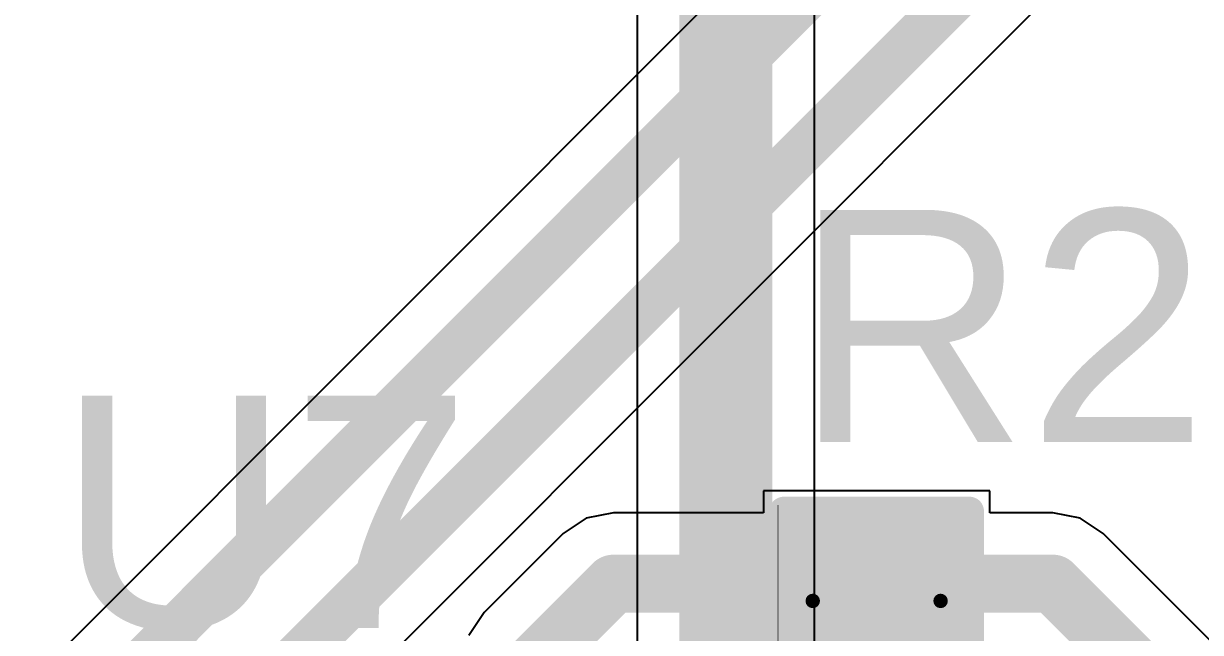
# Model space of a CAD drawing. Header units: inches. Extents: x -0.1 to 17.9, y -0.8 to 4.8.
# Drawn here: x 1.1129 to 1.3158, y 1.4362 to 1.5411 of the extents above; entities that cross this region are included whole.
import ezdxf

# ---------------------------------------------------------------- set-up
doc = ezdxf.new("R2010")
doc.units = ezdxf.units.IN
doc.header["$MEASUREMENT"] = 0
for name, color, linetype in [('Bottom Layer 1', 5, 'Continuous'), ('GND+Signal', 16, 'Continuous'), ('Pad Holes', 156, 'Continuous'), ('Top 3D Body', 56, 'Continuous'), ('Top Layer 1', 1, 'Continuous'), ('Top Overlay', 2, 'Continuous'), ('Top Paste', 8, 'Continuous'), ('Top Solder', 216, 'Continuous')]:
    doc.layers.add(name, color=color, linetype=linetype)
doc.styles.add('Arial', font='', dxfattribs={"height": 0.2})
doc.styles.get('Arial').set_extended_font_data('Arial')

# ---------------------------------------------------------------- blocks, each defined once
blk = doc.blocks.new('R___0402_135')
at = {"layer": 'Top Layer 1'}
for points in [[(-0.0275, -0.0125), (-0.0275, 0.0125), (-0.0095, 0.0125), (-0.0095, -0.0125)], [(0.0095, -0.0125), (0.0095, 0.0125), (0.0275, 0.0125), (0.0275, -0.0125)]]:
    blk.add_hatch(color=1, dxfattribs=at).paths.add_polyline_path(points)
at = {"layer": 'Top Paste'}
for points in [[(-0.0275, -0.0125), (-0.0275, 0.0125), (-0.0095, 0.0125), (-0.0095, -0.0125)], [(0.0095, -0.0125), (0.0095, 0.0125), (0.0275, 0.0125), (0.0275, -0.0125)]]:
    blk.add_hatch(color=8, dxfattribs=at).paths.add_polyline_path(points)
at = {"layer": 'Top Solder'}
for points in [[(-0.02967, -0.01466), (-0.02967, 0.01467), (-0.00734, 0.01467), (-0.00734, -0.01466)], [(0.00733, -0.01466), (0.00733, 0.01467), (0.02966, 0.01467), (0.02966, -0.01466)]]:
    blk.add_hatch(color=216, dxfattribs=at).paths.add_polyline_path(points)
at = {"layer": 'Top Overlay'}
for points in [[(-0.031, -0.016, 0.005, 0.005, 0), (-0.031, 0.016, 0.005, 0.005, 0)], [(0.031, 0.016, 0.005, 0.005, 0), (-0.031, 0.016, 0.005, 0.005, 0)], [(0.031, -0.016, 0.005, 0.005, 0), (0.031, 0.016, 0.005, 0.005, 0)], [(0.031, -0.016, 0.005, 0.005, 0), (-0.031, -0.016, 0.005, 0.005, 0)], [(0.032, -0.017, 0.000127, 0.000127, 0), (-0.032, -0.017, 0.000127, 0.000127, 0)]]:
    blk.add_lwpolyline(points, format="xyseb", dxfattribs=at)
for points in [[(-0.03225, 0.016, 0.0025, 0.0025, 1), (-0.02975, 0.016, 0.0025, 0.0025, 1)], [(-0.03225, 0.016, 0.0025, 0.0025, 1), (-0.02975, 0.016, 0.0025, 0.0025, 1)], [(0.02975, 0.016, 0.0025, 0.0025, 1), (0.03225, 0.016, 0.0025, 0.0025, 1)], [(0.02975, 0.016, 0.0025, 0.0025, 1), (0.03225, 0.016, 0.0025, 0.0025, 1)], [(-0.03225, -0.016, 0.0025, 0.0025, 1), (-0.02975, -0.016, 0.0025, 0.0025, 1)], [(-0.03225, -0.016, 0.0025, 0.0025, 1), (-0.02975, -0.016, 0.0025, 0.0025, 1)], [(0.02975, -0.016, 0.0025, 0.0025, 1), (0.03225, -0.016, 0.0025, 0.0025, 1)], [(0.02975, -0.016, 0.0025, 0.0025, 1), (0.03225, -0.016, 0.0025, 0.0025, 1)], [(-0.03203, -0.017, 0.0000635, 0.0000635, 1), (-0.03197, -0.017, 0.0000635, 0.0000635, 1)], [(0.03197, -0.017, 0.0000635, 0.0000635, 1), (0.03203, -0.017, 0.0000635, 0.0000635, 1)]]:
    blk.add_lwpolyline(points, format="xyseb", close=True, dxfattribs=at)

msp = doc.modelspace()

# ---------------------------------------------------------------- hatches: boundary and pattern name
at = {"layer": 'Pad Holes'}
h = msp.add_hatch(color=7, dxfattribs=at)
edge = h.paths.add_edge_path()
edge.add_arc((1.24898, 1.44165), 0.00125, 0, 360)
h = msp.add_hatch(color=7, dxfattribs=at)
edge = h.paths.add_edge_path()
edge.add_arc((1.27102, 1.44165), 0.00125, 0, 360)
at = {"layer": 'Top 3D Body'}
h = msp.add_hatch(color=56, dxfattribs=at)
edge = h.paths.add_edge_path()
edge.add_arc((1.24898, 1.44165), 0.00125, 0, 360)
h = msp.add_hatch(color=56, dxfattribs=at)
edge = h.paths.add_edge_path()
edge.add_arc((1.27102, 1.44165), 0.00125, 0, 360)

# ---------------------------------------------------------------- linework, layer by layer
at = {"layer": 'Bottom Layer 1'}
for p, q in [((1.24929, 1.38943), (1.24929, 1.565)), ((1.21871, 1.55867), (1.21871, 1.01494))]:
    msp.add_line(p, q, dxfattribs=at)
msp.add_lwpolyline([(1.234, 1.01494, 0.016, 0.016, 0), (1.234, 1.565, 0.016, 0.016, 0)], format="xyseb", dxfattribs=at)
at = {"layer": 'GND+Signal'}
for p, q in [((1.55157, 1.86519), (0.91881, 1.23243)), ((0.93893, 1.19507), (1.58893, 1.84507))]:
    msp.add_line(p, q, dxfattribs=at)
for points in [[(0.92346, 1.22121, 0.008, 0.008, 0), (1.56279, 1.86054, 0.008, 0.008, 0)], [(0.931, 1.203, 0.008, 0.008, 0), (1.581, 1.853, 0.008, 0.008, 0)]]:
    msp.add_lwpolyline(points, format="xyseb", dxfattribs=at)
at = {"layer": 'Top 3D Body'}
for points in [[(1.24898, 1.39835, 0.005, 0.005, 0), (1.24898, 1.44165, 0.005, 0.005, 0)], [(1.27102, 1.39835, 0.005, 0.005, 0), (1.27102, 1.44165, 0.005, 0.005, 0)]]:
    msp.add_lwpolyline(points, format="xyseb", dxfattribs=at)
for points in [[(1.24773, 1.44165, 0.0025, 0.0025, 1), (1.25023, 1.44165, 0.0025, 0.0025, 1)], [(1.26977, 1.44165, 0.0025, 0.0025, 1), (1.27227, 1.44165, 0.0025, 0.0025, 1)]]:
    msp.add_lwpolyline(points, format="xyseb", close=True, dxfattribs=at)
at = {"layer": 'Top Layer 1'}
for p, q in [((1.2795, 1.46061), (1.2405, 1.46061)), ((1.2405, 1.46061), (1.2405, 1.45684)), ((1.2795, 1.45684), (1.2795, 1.46061)), ((1.20992, 1.45591), (1.20595, 1.45326)), ((1.21461, 1.45684), (1.20992, 1.45591)), ((1.2405, 1.45684), (1.21461, 1.45684)), ((1.29039, 1.45684), (1.2795, 1.45684)), ((1.29508, 1.45591), (1.29039, 1.45684)), ((1.29905, 1.45326), (1.29508, 1.45591)), ((1.20595, 1.45326), (1.19235, 1.43965)), ((1.31765, 1.43465), (1.29905, 1.45326)), ((1.19235, 1.43965), (1.1897, 1.43568))]:
    msp.add_line(p, q, dxfattribs=at)
for points in [[(1.201, 1.431, 0.01, 0.01, 0), (1.21461, 1.44461, 0.01, 0.01, 0)], [(1.21461, 1.44461, 0.01, 0.01, 0), (1.26, 1.44461, 0.01, 0.01, 0)], [(1.26, 1.44461, 0.01, 0.01, 0), (1.29039, 1.44461, 0.01, 0.01, 0)], [(1.29039, 1.44461, 0.01, 0.01, 0), (1.309, 1.426, 0.01, 0.01, 0)]]:
    msp.add_lwpolyline(points, format="xyseb", dxfattribs=at)
for points in [[(1.21211, 1.44461, 0.005, 0.005, 1), (1.21711, 1.44461, 0.005, 0.005, 1)], [(1.21211, 1.44461, 0.005, 0.005, 1), (1.21711, 1.44461, 0.005, 0.005, 1)], [(1.2575, 1.44461, 0.005, 0.005, 1), (1.2625, 1.44461, 0.005, 0.005, 1)], [(1.2575, 1.44461, 0.005, 0.005, 1), (1.2625, 1.44461, 0.005, 0.005, 1)], [(1.28789, 1.44461, 0.005, 0.005, 1), (1.29289, 1.44461, 0.005, 0.005, 1)], [(1.28789, 1.44461, 0.005, 0.005, 1), (1.29289, 1.44461, 0.005, 0.005, 1)]]:
    msp.add_lwpolyline(points, format="xyseb", close=True, dxfattribs=at)

# ---------------------------------------------------------------- block references
at = {"rotation": 270}
msp.add_blockref('R___0402_135', (1.26, 1.4261), dxfattribs=at)

# ---------------------------------------------------------------- texts
at = {"layer": 'Top Overlay', "style": 'Arial'}
for s, p in [('R29', (1.24568, 1.46901)), ('U7', (1.11868, 1.43701))]:
    msp.add_text(s, height=0.04, dxfattribs=at).set_placement(p)

doc.saveas('drawing.dxf')
